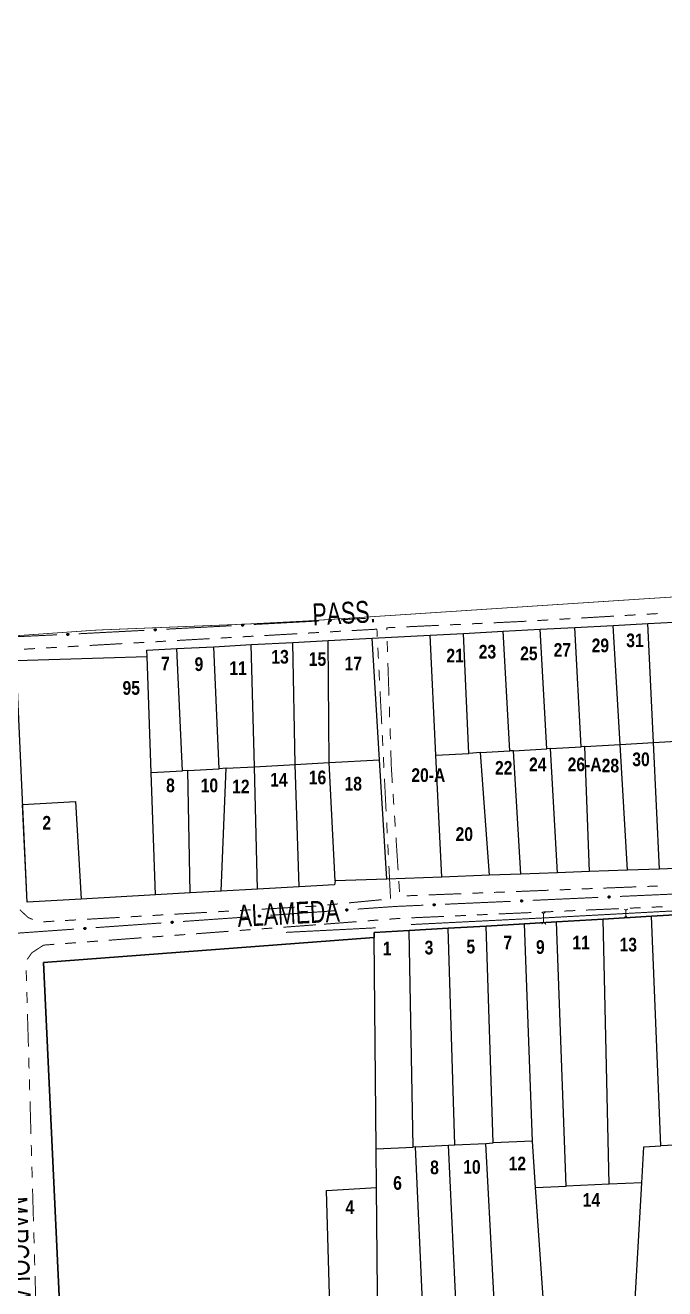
# Model space of a CAD drawing. Extents: x 204834 to 208707, y 4853033 to 4855981.
# Drawn here: x 205386.4 to 205503.3, y 4854934.4 to 4855165.6 of the extents above; entities that cross this region are included whole.
import ezdxf
from ezdxf.enums import TextEntityAlignment as Align

# ---------------------------------------------------------------- set-up
doc = ezdxf.new("R2010")
doc.units = 0
doc.header["$LTSCALE"] = 1.5
doc.header["$MEASUREMENT"] = 0
doc.linetypes.add('PHANTOMX2', pattern=[5, 2.5, -0.5, 0.5, -0.5, 0.5, -0.5])
doc.linetypes.add('TRACO_05', pattern=[11, 7, -1, 0.5, -1, 0.5, -1])
for name, color, linetype in [('CD-MALHA-LOTES', 40, 'CONTINUOUS'), ('HD-VALAS-DRENOS', 170, 'CONTINUOUS'), ('LM-LIM-SETOR-FISCAL', 7, 'CONTINUOUS'), ('RU-QUADRAS', 6, 'CONTINUOUS'), ('SV-EIXO-RUA-N-PAV', 6, 'CONTINUOUS'), ('SV-ESTIVAS', 7, 'CONTINUOUS'), ('SV-RUA-NAO-PAV-S-GUIA-C-GUIA', 7, 'PHANTOMX2'), ('SV-TXT-RUA-N-PAV-S-GUIA-C-GUIA', 7, 'CONTINUOUS'), ('Th_NmrPort', 7, 'CONTINUOUS')]:
    doc.layers.add(name, color=color, linetype=linetype)
doc.styles.add('3188-25-2D_TXTB$0$ARIAL', font='ARIAL.TTF')
doc.styles.add('ARIAL', font='ARIAL.TTF')
doc.styles.get("Standard").update_dxf_attribs({"font": 'swisscbo.ttf'})
doc.linetypes.add('Limite', pattern='A,20,-3,[130,ltypeshp.shx,S=6.35,R=0,X=0,Y=0],-3,20', length=46)

msp = doc.modelspace()

# ---------------------------------------------------------------- linework, layer by layer
at = {"layer": 'CD-MALHA-LOTES', "linetype": 'Continuous', "flags": 128}
for points in [[(205466.5, 4855054.34), (205473.77, 4855054.73)], [(205473.77, 4855054.73), (205480.55, 4855055.09)], [(205474.99, 4855032.83), (205473.77, 4855054.73)], [(205480.55, 4855055.09), (205486.85, 4855055.43)], [(205481.75, 4855033.23), (205480.55, 4855055.09)], [(205486.85, 4855055.43), (205493.88, 4855055.8)], [(205488.05, 4855033.6), (205486.85, 4855055.43)], [(205493.88, 4855055.8), (205500.2, 4855056.14)], [(205495.15, 4855034.02), (205493.88, 4855055.8)], [(205500.2, 4855056.14), (205507.36, 4855056.52)], [(205501.24, 4855034.38), (205500.2, 4855056.14)], [(205420.86, 4855051.91), (205427.74, 4855052.28)], [(205427.74, 4855052.28), (205435.34, 4855052.68)], [(205428.32, 4855029.94), (205427.74, 4855052.28)], [(205435.34, 4855052.68), (205441.78, 4855053.03)], [(205435.76, 4855030.35), (205435.34, 4855052.68)], [(205441.78, 4855053.03), (205449.83, 4855053.45)], [(205441.94, 4855030.69), (205441.78, 4855053.03)], [(205449.83, 4855053.45), (205460.43, 4855054.02)], [(205451.19, 4855031.21), (205449.83, 4855053.45)], [(205460.43, 4855054.02), (205466.5, 4855054.34)], [(205461.49, 4855032.03), (205460.43, 4855054.02)], [(205467.49, 4855032.39), (205466.5, 4855054.34)], [(205384.73, 4855049.4), (205408.71, 4855050.1)], [(205408.67, 4855051.26), (205414.13, 4855051.55)], [(205408.71, 4855050.1), (205408.67, 4855051.26)], [(205409.46, 4855028.9), (205408.71, 4855050.1)], [(205414.13, 4855051.55), (205420.86, 4855051.91)], [(205415.14, 4855029.21), (205414.13, 4855051.55)], [(205421.85, 4855029.58), (205420.86, 4855051.91)], [(205488.72, 4855033.64), (205495.15, 4855034.02)], [(205495.15, 4855034.02), (205501.24, 4855034.38)], [(205496.49, 4855011), (205495.15, 4855034.02)], [(205501.24, 4855034.38), (205508.47, 4855034.81)], [(205502.34, 4855011.21), (205501.24, 4855034.38)], [(205461.49, 4855032.03), (205467.49, 4855032.39)], [(205462.57, 4855009.76), (205461.49, 4855032.03)], [(205469.66, 4855032.52), (205467.49, 4855032.39)], [(205469.66, 4855032.52), (205474.99, 4855032.83)], [(205471.25, 4855010.08), (205469.66, 4855032.52)], [(205475.67, 4855032.87), (205474.99, 4855032.83)], [(205475.67, 4855032.87), (205481.75, 4855033.23)], [(205476.98, 4855010.29), (205475.67, 4855032.87)], [(205482.43, 4855033.27), (205481.75, 4855033.23)], [(205482.43, 4855033.27), (205488.05, 4855033.6)], [(205483.73, 4855010.53), (205482.43, 4855033.27)], [(205488.72, 4855033.64), (205488.05, 4855033.6)], [(205489.58, 4855010.75), (205488.72, 4855033.64)], [(205409.46, 4855028.9), (205415.14, 4855029.21)], [(205416.12, 4855029.26), (205415.14, 4855029.21)], [(205416.12, 4855029.26), (205421.85, 4855029.58)], [(205416.57, 4855006.85), (205416.12, 4855029.26)], [(205423.14, 4855029.65), (205421.85, 4855029.58)], [(205422.25, 4855007.17), (205423.14, 4855029.65)], [(205423.14, 4855029.65), (205428.32, 4855029.94)], [(205428.32, 4855029.94), (205435.76, 4855030.35)], [(205428.9, 4855007.54), (205428.32, 4855029.94)], [(205435.76, 4855030.35), (205441.94, 4855030.69)], [(205436.47, 4855007.97), (205435.76, 4855030.35)], [(205441.94, 4855030.69), (205451.19, 4855031.21)], [(205443.08, 4855009.04), (205441.94, 4855030.69)], [(205452.54, 4855009.39), (205451.19, 4855031.21)], [(205410.25, 4855006.49), (205409.46, 4855028.9)], [(205385.93, 4855023.02), (205395.63, 4855023.59)], [(205386.74, 4855005.17), (205385.93, 4855023.02)], [(205395.63, 4855023.59), (205396.61, 4855005.73)], [(205489.58, 4855010.75), (205483.73, 4855010.53)], [(205496.49, 4855011), (205489.58, 4855010.75)], [(205502.34, 4855011.21), (205496.49, 4855011)], [(205509.67, 4855011.48), (205502.34, 4855011.21)], [(205443.08, 4855009.04), (205442.93, 4855008.33)], [(205452.54, 4855009.39), (205443.08, 4855009.04)], [(205462.57, 4855009.76), (205452.54, 4855009.39)], [(205471.25, 4855010.08), (205462.57, 4855009.76)], [(205476.98, 4855010.29), (205471.25, 4855010.08)], [(205483.73, 4855010.53), (205476.98, 4855010.29)], [(205410.25, 4855006.49), (205396.61, 4855005.73)], [(205416.57, 4855006.85), (205410.25, 4855006.49)], [(205422.25, 4855007.17), (205416.57, 4855006.85)], [(205428.9, 4855007.54), (205422.25, 4855007.17)], [(205436.47, 4855007.97), (205428.9, 4855007.54)], [(205442.93, 4855008.33), (205436.47, 4855007.97)], [(205396.61, 4855005.73), (205386.74, 4855005.17)], [(205483.54, 4855001.56), (205477.7, 4855001.21)], [(205492.03, 4855002.06), (205483.54, 4855001.56)], [(205485.29, 4854953.18), (205483.54, 4855001.56)], [(205500.91, 4855002.58), (205492.03, 4855002.06)], [(205493.18, 4854953.54), (205492.03, 4855002.06)], [(205510.37, 4855003.14), (205500.91, 4855002.58)], [(205502.62, 4854960.54), (205500.91, 4855002.58)], [(205456.62, 4854999.96), (205450.17, 4854999.58)], [(205450.17, 4854999.58), (205450.17, 4854998.72)], [(205463.73, 4855000.39), (205456.62, 4854999.96)], [(205457.34, 4854960.35), (205456.62, 4854999.96)], [(205470.67, 4855000.79), (205463.73, 4855000.39)], [(205464.92, 4854960.74), (205463.73, 4855000.39)], [(205477.7, 4855001.21), (205470.67, 4855000.79)], [(205471.92, 4854961.09), (205470.67, 4855000.79)], [(205479.13, 4854961.45), (205477.7, 4855001.21)], [(205450.17, 4854998.72), (205389.75, 4854994.14)], [(205450.56, 4854960.01), (205450.17, 4854998.72)], [(205389.75, 4854994.14), (205393.05, 4854923.97)], [(205450.56, 4854960.01), (205457.34, 4854960.35)], [(205450.63, 4854952.95), (205450.56, 4854960.01)], [(205457.76, 4854960.37), (205457.34, 4854960.35)], [(205457.76, 4854960.37), (205463.78, 4854960.68)], [(205459.21, 4854927.98), (205457.76, 4854960.37)], [(205463.78, 4854960.68), (205464.92, 4854960.74)], [(205465.28, 4854928.35), (205463.78, 4854960.68)], [(205464.92, 4854960.74), (205470.59, 4854961.02)], [(205470.59, 4854961.02), (205471.92, 4854961.09)], [(205472.33, 4854928.78), (205470.59, 4854961.02)], [(205479.13, 4854961.45), (205471.92, 4854961.09)], [(205479.71, 4854952.93), (205479.13, 4854961.45)], [(205499.11, 4854953.81), (205499.48, 4854960.38)], [(205499.48, 4854960.38), (205502.62, 4854960.54)], [(205511.1, 4854960.99), (205502.62, 4854960.54)], [(205442.19, 4854926.95), (205441.5, 4854952.38), (205450.63, 4854952.95)], [(205450.89, 4854927.48), (205450.63, 4854952.95)], [(205479.71, 4854952.93), (205485.29, 4854953.18)], [(205481.31, 4854929.32), (205479.71, 4854952.93)], [(205493.18, 4854953.54), (205485.29, 4854953.18)], [(205499.11, 4854953.81), (205493.18, 4854953.54)], [(205497.78, 4854930.32), (205499.11, 4854953.81)]]:
    msp.add_lwpolyline(points, dxfattribs=at)
at = {"layer": 'HD-VALAS-DRENOS', "linetype": 'TRACO_05', "const_width": 0.18}
for points in [[(205541.29, 4855005.39), (205519.68, 4855004.24), (205504.21, 4855003.52), (205482.08, 4855002.32), (205456.9, 4855001.06)], [(205450.46, 4855000.46), (205434.06, 4854999.63)]]:
    msp.add_lwpolyline(points, dxfattribs=at)
at = {"layer": 'LM-LIM-SETOR-FISCAL', "linetype": 'Limite', "ltscale": 0.1, "const_width": 0.13, "flags": 128}
msp.add_lwpolyline([(208132.13, 4853213.19), (208114.89, 4853209.76), (208079.6, 4853197.34), (208051.55, 4853180.72), (208025.58, 4853147.48), (208008.96, 4853121.51), (207990.27, 4853095.54), (207977.18, 4853074.27), (207977.18, 4853074.27), (207977.25, 4853074.22), (207977.18, 4853074.27), (207956.1, 4853085.93), (207945.82, 4853090.68), (207936.07, 4853099.64), (207925.79, 4853113.08), (207912.87, 4853122.04), (207901.27, 4853129.42), (207885.99, 4853134.43), (207866.22, 4853130.48), (207857.06, 4853117.3), (207855.74, 4853109.65), (207854.29, 4853104.12), (207849.81, 4853098.58), (207843.48, 4853094.63), (207832.35, 4853091.47), (207826.81, 4853088.04), (207822.46, 4853090.02), (207820.49, 4853094.5), (207817.85, 4853098.72), (207811.26, 4853102.27), (207805.07, 4853103.59), (207799.14, 4853104.38), (207790.7, 4853104.38), (207787.01, 4853100.03), (207786.62, 4853093.31), (207788.2, 4853087.12), (207790.57, 4853079.61), (207790.97, 4853071.24), (207790.84, 4853064.52), (207788.33, 4853057.66), (207782.8, 4853050.28), (207778.71, 4853047.25), (207773.44, 4853045.67), (207762.04, 4853043.3), (207754.13, 4853041.45), (207747.15, 4853035.92), (207736.87, 4853033.41), (207724.88, 4853033.81), (207719.34, 4853036.97), (207718.29, 4853046.46), (207718.15, 4853057.73), (207718.02, 4853064.06), (207716.7, 4853070.78), (207713.41, 4853075.39), (207708.27, 4853076.71), (207703.66, 4853075.26), (207699.7, 4853071.57), (207695.82, 4853066.3), (207691.07, 4853063.26), (207679.08, 4853063.26), (207668.54, 4853066.43), (207663.92, 4853071.17), (207660.23, 4853076.31), (207656.54, 4853081.71), (207653.12, 4853086.99), (207651.8, 4853094.76), (207650.35, 4853101.35), (207645.47, 4853108.07), (207638.75, 4853112.42), (207633.48, 4853114.13), (207625.51, 4853116.05), (207616.55, 4853118.55), (207607.72, 4853121.45), (207599.15, 4853123.03), (207589.26, 4853124.48), (207579.64, 4853122.9), (207567.98, 4853122.5), (207563.63, 4853123.29), (207559.41, 4853125.53), (207549.66, 4853131.07), (207540.31, 4853134.1), (207534.9, 4853135.16), (207526.34, 4853135.42), (207517.37, 4853134.63), (207509.86, 4853132.26), (207501.03, 4853132.12), (207496.16, 4853134.1), (207489.44, 4853138.19), (207485.09, 4853140.95), (207483.24, 4853145.3), (207433.38, 4853135.75), (207434.67, 4853127.72), (207426.82, 4853124.81), (207415.73, 4853122.98), (207396.77, 4853120.95), (207392.49, 4853119.11), (207387.47, 4853118.39), (207381.3, 4853117.24), (207376.56, 4853116.38), (207369.1, 4853115.23), (207357.97, 4853112.75), (207344.5, 4853111.15), (207333.42, 4853111.36), (207328.77, 4853111.37), (207320.7, 4853109.57), (207319.42, 4853105.86), (207317.92, 4853104.36), (207313.42, 4853103), (207306.84, 4853102), (207303.18, 4853099.75), (207300.74, 4853099.94), (207297.24, 4853101.27), (207294.36, 4853102.41), (207290.13, 4853102.41), (207285.91, 4853101.58), (207283.75, 4853100.66), (207281.89, 4853098.7), (207278.14, 4853097.67), (207267.11, 4853095.09), (207250.59, 4853091.4), (207242.24, 4853089.87), (207232.02, 4853089.01), (207225.74, 4853087.76), (207218.42, 4853086.81), (207208.78, 4853084.88), (207201.06, 4853083.36), (207192.55, 4853081.52), (207188.75, 4853080.47), (207183.81, 4853079.34), (207181.54, 4853078.81), (207178.97, 4853078.21), (207175.42, 4853077.24), (207161.51, 4853073.61), (207134.62, 4853067.5), (207121.18, 4853063.43), (207109.77, 4853060.98), (207083.02, 4853055.24), (207071.92, 4853053.66), (207063.04, 4853052.2), (207057.57, 4853051.22), (207048.59, 4853049.32), (207041.5, 4853047.9), (207028.02, 4853045.07), (207018.95, 4853043.22), (207009.04, 4853041.02), (207007.25, 4853052.87), (207006.42, 4853057.28), (207004.98, 4853065.92), (207003.06, 4853076.97), (207001.71, 4853082.51), (207000.15, 4853089.03), (206998.25, 4853095.75), (206995.98, 4853101.99), (206993.74, 4853107.81), (206987.39, 4853105.57), (206977.81, 4853100.47), (206967.6, 4853097.61), (206962.59, 4853093.58), (206958.92, 4853089.46), (206955.6, 4853082.5), (206950.01, 4853078.17), (206943.28, 4853074.5), (206936.66, 4853071.45), (206932.61, 4853069.6), (206929.01, 4853068.36), (206924.61, 4853067.87), (206920.58, 4853068.19), (206915.12, 4853068.72), (206902.95, 4853070.8), (206891.38, 4853067.85), (206880.4, 4853065.73), (206872.64, 4853064.04), (206858.24, 4853060.22), (206847.8, 4853057.54), (206840.17, 4853055.43), (206828.46, 4853052.32), (206822.53, 4853050.63), (206811.52, 4853047.66), (206803.01, 4853045.24), (206783.97, 4853039.27), (206779.35, 4853035.22), (206768.83, 4853039.64), (206726.11, 4853063.48), (206713.2, 4853068.45), (206676.44, 4853090.31), (206672.42, 4853095.9), (206668.43, 4853097.71), (206665.78, 4853098.35), (206614.27, 4853094.76), (206560.2, 4853092.06), (206527.07, 4853088.1), (206526.63, 4853090.28), (206436.89, 4853085.62), (206403.59, 4853083.9), (206378.69, 4853082.54), (206306.59, 4853077.18), (206281.43, 4853073.09), (206250.76, 4853068.13), (206249.32, 4853067.81), (206241.73, 4853106.06), (206174.74, 4853099.25), (206115.25, 4853096.39), (206097.24, 4853093.29), (206088.22, 4853093.5), (206047.56, 4853092.24), (205987.11, 4853086.63), (205973.22, 4853086.23), (205954.27, 4853084.91), (205875.14, 4853081.42), (205864.61, 4853080.53), (205796.33, 4853076.78), (205791.35, 4853076.88), (205760.46, 4853075.4), (205708.12, 4853073.2), (205697.96, 4853072.98), (205694.02, 4853072.84), (205648.48, 4853073.83), (205657.67, 4853139.89), (205663.09, 4853176.52), (205673.5, 4853240.08), (205679.81, 4853273), (205682.39, 4853291.1), (205686.45, 4853319.25), (205690.23, 4853344.16), (205693.06, 4853366.18), (205695.8, 4853385.06), (205698.77, 4853405.47), (205701.84, 4853427.15), (205703.38, 4853440.04), (205705.6, 4853461.25), (205707.13, 4853485.05), (205708.09, 4853504.93), (205707.25, 4853529.87), (205706.63, 4853547.82), (205704.33, 4853573.07), (205701.82, 4853593.22), (205697.65, 4853618.26), (205692.43, 4853645.81), (205685.96, 4853670.23), (205679.7, 4853691.73), (205670, 4853719.35), (205658.78, 4853745.51), (205610.54, 4853829.65), (205562.78, 4853902.04), (205476.94, 4854024.43), (205418.69, 4854109.18), (205356.81, 4854200.14), (205285.27, 4854304.56), (205232.63, 4854379.82), (205148.32, 4854500.33), (205059.6, 4854625.34), (204995.99, 4854716.47), (204934.98, 4854801.22), (204887.55, 4854871.19), (204871.08, 4854893.76), (204835.64, 4854946.28), (204834.25, 4854948.2), (204845.64, 4854959.83), (204876.75, 4854964.71), (204914.35, 4854970.84), (204996.87, 4854983.31), (205090.66, 4854997.71), (205105.98, 4854999.94), (205187.94, 4855012.05), (205245.94, 4855021.11), (205272.68, 4855025.85), (205289.82, 4855028.52), (205353.63, 4855038.1), (205379.87, 4855044.32), (205380.17, 4855053.59), (205399.55, 4855054.95), (205426.54, 4855056.03), (205437.99, 4855056.62), (205499.63, 4855060.67), (205539.31, 4855063.19), (205567.09, 4855064.98), (205582.41, 4855066.09), (205635.91, 4855070), (205692.95, 4855073.42), (205739.37, 4855076.32), (205755.85, 4855076.88), (205779.09, 4855078.91), (205796.39, 4855080.33), (205832.27, 4855082.2), (205855.36, 4855083.58), (205884.96, 4855084.97), (205904.85, 4855085.43), (205945.85, 4855088.06), (205975.45, 4855089.94), (205990.04, 4855090.61), (206010.45, 4855091.62), (206021.42, 4855091.93), (206022.38, 4855094.63), (206023.19, 4855099.07), (206023.73, 4855105.32), (206023.73, 4855114.57), (206023.61, 4855122.77), (206023.73, 4855128.91), (206023.31, 4855148.74), (206059.09, 4855155.08), (206090.43, 4855139.24), (206138.56, 4855111.07), (206178.75, 4855088.19), (206206.79, 4855072.52), (206222.46, 4855062.86), (206230.38, 4855057.64), (206237.19, 4855052.51), (206245.02, 4855046.96), (206277.61, 4855028.92), (206315.11, 4855009.06), (206322.43, 4855004.94), (206334.61, 4854998.15), (206344.05, 4854991.94), (206370.01, 4854978.16), (206377.13, 4854974.52), (206383.62, 4854970.88), (206391.86, 4854965.97), (206400.96, 4854960.99), (206409.67, 4854956.24), (206418.06, 4854951.81), (206428.03, 4854946.58), (206436.74, 4854941.99), (206446.39, 4854936.45), (206454.94, 4854931.86), (206463.33, 4854927.27), (206473.94, 4854921.41), (206483.44, 4854916.66), (206493.49, 4854911.28), (206502.2, 4854906.53), (206509.16, 4854902.73), (206517.55, 4854899.17), (206528.48, 4854896), (206549.69, 4854889.67), (206564.41, 4854883.97), (206567.2, 4854879.08), (206570.83, 4854883.26), (206576.05, 4854891.17), (206582.86, 4854902.57), (206588.24, 4854910.17), (206594.1, 4854919.67), (206601.38, 4854929.09), (206611.99, 4854937.95), (206625.76, 4854949.98), (206640.32, 4854965.18), (206646.34, 4854973.73), (206650.93, 4854980.7), (206656.31, 4854989.4), (206659.8, 4854993.84), (206666.37, 4855000.56), (206674.91, 4855008.32), (206682.51, 4855016.24), (206687.1, 4855021.3), (206689.8, 4855026.21), (206695.97, 4855035.87), (206702.46, 4855046.95), (206709.74, 4855060.01), (206715.44, 4855068.88), (206721.77, 4855075.21), (206727.79, 4855082.65), (206732.22, 4855088.66), (206736.5, 4855097.05), (206739.58, 4855106.79), (206740.85, 4855116.29), (206741.17, 4855125.63), (206741.64, 4855134.02), (206741.17, 4855142.09), (206742.12, 4855150.72), (206742.75, 4855160.06), (206742.43, 4855173.36), (206743.07, 4855183.81), (206745.76, 4855192.36), (206748.45, 4855197.74), (206758.11, 4855205.5), (206768.24, 4855208.82), (206775.2, 4855210.56), (206778.84, 4855212.3), (206783.44, 4855216.26), (206786.6, 4855221.64), (206789.29, 4855225.29), (206792.14, 4855229.4), (206795.63, 4855232.73), (206801.01, 4855234.47), (206808.45, 4855236.21), (206816.52, 4855237.63), (206822.22, 4855240.17), (206827.6, 4855242.54), (206831.4, 4855244.28), (206836.63, 4855244.44), (206839.95, 4855243.97), (206842.19, 4855243.65), (206845.62, 4855240.46), (206849.62, 4855235.99), (206854.58, 4855232.12), (206859.64, 4855229.78), (206864.76, 4855227.39), (206870.2, 4855225.04), (206874.73, 4855222.3), (206878.92, 4855219.29), (206882.98, 4855215.83), (206887.98, 4855212.7), (206893.95, 4855209.85), (206900.29, 4855207.85), (206907.15, 4855206.19), (206913.73, 4855205.04), (206920.81, 4855203.6), (206927.56, 4855201.94), (206933.6, 4855200.48), (206939.89, 4855199.17), (206945.67, 4855197.5), (206951.88, 4855196.77), (206955.65, 4855197.17), (206957.31, 4855197.34), (206961.86, 4855199.66), (206966.53, 4855198.43), (206972.05, 4855197.76), (206977.41, 4855196.39), (206983.23, 4855195.87), (206988.52, 4855195.58), (206994.38, 4855194.99), (206999.44, 4855194.4), (207005.61, 4855193.62), (207012.36, 4855193.6), (207017.57, 4855195.37), (207023.03, 4855199.41), (207027.73, 4855202.05), (207032.27, 4855204.91), (207036.83, 4855207.98), (207041.71, 4855210.66), (207047.65, 4855212.46), (207053.63, 4855214.05), (207060.03, 4855216.42), (207065.62, 4855219.18), (207071.3, 4855222.28), (207076, 4855226.44), (207079.82, 4855231.03), (207081.1, 4855236.76), (207082.6, 4855241.31), (207088.02, 4855243.94), (207090.58, 4855249.59), (207089.81, 4855256.18), (207088.3, 4855261.39), (207091.68, 4855264.78), (207096.44, 4855266.15), (207101.11, 4855269.63), (207105.02, 4855274.18), (207109.74, 4855275.56), (207115.56, 4855275.11), (207120.83, 4855274.22), (207125.84, 4855273.37), (207131.74, 4855271.63), (207137.13, 4855270.1), (207140.28, 4855270.08), (207149.52, 4855272.92), (207159.75, 4855279.15), (207168.21, 4855287.16), (207178.44, 4855293.84), (207190.46, 4855299.18), (207198.91, 4855306.29), (207210.48, 4855312.52), (207226.05, 4855320.31), (207238.96, 4855331.88), (207248.75, 4855350.57), (207250.97, 4855379.94), (207256.76, 4855404.86), (207263.43, 4855423.99), (207271.89, 4855446.69), (207282.57, 4855472.94), (207294.81, 4855494.97), (207326.84, 4855524.34), (207365.56, 4855558.16), (207387.07, 4855586.87), (207407.16, 4855615.16), (207422.96, 4855638.92), (207434.53, 4855666.07), (207438.09, 4855689.65), (207436.31, 4855734.15), (207437.65, 4855776.65), (207435.87, 4855804.68), (207437.2, 4855838.5), (207442.99, 4855862.09), (207450.11, 4855888.79), (207460.34, 4855908.81), (207484.89, 4855935.84), (207514.89, 4855951.47), (207555.87, 4855955.7), (207618.39, 4855944.29), (207657.68, 4855935.84), (207679.23, 4855930.77), (207701.08, 4855927.5), (207727.34, 4855933.29), (207757.59, 4855943.08), (207797.2, 4855948.42), (207840.36, 4855943.52), (207880.86, 4855931.06), (207908.47, 4855922.08), (207928.08, 4855916.75), (207978.98, 4855907.33), (207988.92, 4855905.77), (208022.36, 4855902.14), (208058.85, 4855901.25), (208090, 4855903.03), (208114.96, 4855908.68), (208130.68, 4855913.81), (208161.85, 4855928.41), (208188.89, 4855948.62), (208218.29, 4855981.06), (208246.45, 4855971.34), (208278.32, 4855947.49), (208315.9, 4855902.87), (208367.57, 4855812.45), (208407.49, 4855740.82), (208443.9, 4855682.11), (208501.44, 4855564.09), (208520.23, 4855513.59), (208554.28, 4855420.83), (208582.46, 4855346.85), (208608.3, 4855254.08), (208634.13, 4855164.83), (208662.31, 4855069.71), (208689.32, 4854981.64), (208696.37, 4854928.8), (208702.51, 4854871.1), (208702.64, 4854844.17), (208698.6, 4854815.34), (208685.17, 4854772.09), (208669.12, 4854736.78), (208666.53, 4854731.08), (208618.81, 4854675.16), (208569.26, 4854639.06), (208558.41, 4854631.16), (208530.44, 4854622.7), (208494.29, 4854611.78), (208442.09, 4854593.13), (208386.91, 4854561.82), (208367.53, 4854543.92), (208320.55, 4854507.76), (208301.91, 4854481.66), (208287, 4854448.85), (208272.08, 4854390.69), (208264.63, 4854342.97), (208264.41, 4854341.07), (208259.41, 4854296.74), (208259.41, 4854241.19), (208259.41, 4854191.98), (208256.43, 4854122.63), (208248.97, 4854065.96), (208232.56, 4854015.63), (208216.16, 4853966.42), (208198.26, 4853911.24), (208184.84, 4853872.46), (208177.39, 4853828.47), (208173.66, 4853792.31), (208166.95, 4853749.8), (208162.4, 4853719.3), (208164.42, 4853685.56), (208172.06, 4853630.34), (208197.55, 4853545.38), (208223.89, 4853510.55), (208245.13, 4853460.42), (208259.57, 4853406.68), (208260.42, 4853403.5), (208260.52, 4853398.64), (208261.27, 4853362.72), (208252.77, 4853293.05), (208222.19, 4853252.27), (208166.97, 4853226.79)], close=True, dxfattribs=at)
at = {"layer": 'RU-QUADRAS', "linetype": 'Continuous'}
for points in [[(205384.73, 4855049.4), (205408.71, 4855050.1), (205408.67, 4855051.26), (205414.13, 4855051.55), (205420.86, 4855051.91), (205427.74, 4855052.28), (205435.34, 4855052.68), (205441.78, 4855053.03), (205449.83, 4855053.45), (205460.43, 4855054.02), (205466.5, 4855054.34), (205473.77, 4855054.73), (205480.55, 4855055.09), (205486.85, 4855055.43), (205493.88, 4855055.8), (205500.2, 4855056.14), (205507.36, 4855056.52)], [(205509.66, 4855011.48), (205502.34, 4855011.21), (205496.49, 4855011), (205489.58, 4855010.75), (205483.73, 4855010.53), (205476.98, 4855010.29), (205471.25, 4855010.08), (205462.57, 4855009.76), (205452.54, 4855009.39), (205443.08, 4855009.04), (205442.93, 4855008.33), (205436.47, 4855007.97), (205428.9, 4855007.54), (205422.25, 4855007.17), (205416.57, 4855006.85), (205410.25, 4855006.49), (205396.61, 4855005.73), (205386.74, 4855005.17), (205384.73, 4855049.4)], [(205393.05, 4854923.97), (205389.75, 4854994.14), (205389.75, 4854994.14), (205450.17, 4854998.72), (205450.17, 4854999.58), (205456.62, 4854999.96), (205463.73, 4855000.39), (205470.67, 4855000.79), (205477.7, 4855001.21), (205483.54, 4855001.56), (205492.03, 4855002.06), (205500.91, 4855002.58), (205510.37, 4855003.14)]]:
    msp.add_lwpolyline(points, dxfattribs=at)
at = {"layer": 'SV-EIXO-RUA-N-PAV'}
for points in [[(205441.99, 4855056.83), (205442.02, 4855056.87), (205442.05, 4855056.9), (205442.09, 4855056.91), (205442.12, 4855056.91), (205442.16, 4855056.91), (205442.19, 4855056.9), (205442.23, 4855056.88), (205442.27, 4855056.85), (205442.29, 4855056.81), (205442.31, 4855056.78), (205442.31, 4855056.74), (205442.31, 4855056.71), (205442.3, 4855056.67), (205442.28, 4855056.64), (205442.25, 4855056.6), (205442.21, 4855056.57), (205442.18, 4855056.56), (205442.14, 4855056.56), (205442.11, 4855056.56), (205442.07, 4855056.57), (205442.03, 4855056.59), (205442, 4855056.62), (205441.97, 4855056.66), (205441.96, 4855056.69), (205441.96, 4855056.72), (205441.96, 4855056.76), (205441.97, 4855056.8), (205441.99, 4855056.83)], [(205410.03, 4855055.11), (205410.07, 4855055.15), (205410.1, 4855055.17), (205410.14, 4855055.18), (205410.17, 4855055.19), (205410.21, 4855055.18), (205410.24, 4855055.18), (205410.28, 4855055.16), (205410.32, 4855055.13), (205410.34, 4855055.09), (205410.35, 4855055.05), (205410.36, 4855055.02), (205410.36, 4855054.98), (205410.35, 4855054.95), (205410.33, 4855054.91), (205410.29, 4855054.87), (205410.26, 4855054.85), (205410.22, 4855054.84), (205410.19, 4855054.83), (205410.15, 4855054.83), (205410.12, 4855054.84), (205410.08, 4855054.86), (205410.04, 4855054.9), (205410.02, 4855054.93), (205410.01, 4855054.97), (205410, 4855055), (205410.01, 4855055.04), (205410.01, 4855055.07), (205410.03, 4855055.11)], [(205426.01, 4855055.96), (205426.04, 4855056), (205426.08, 4855056.02), (205426.11, 4855056.03), (205426.15, 4855056.04), (205426.18, 4855056.04), (205426.22, 4855056.03), (205426.26, 4855056.01), (205426.29, 4855055.98), (205426.32, 4855055.94), (205426.33, 4855055.9), (205426.34, 4855055.87), (205426.33, 4855055.84), (205426.32, 4855055.8), (205426.3, 4855055.76), (205426.27, 4855055.72), (205426.24, 4855055.7), (205426.2, 4855055.69), (205426.17, 4855055.68), (205426.13, 4855055.69), (205426.1, 4855055.69), (205426.06, 4855055.71), (205426.02, 4855055.75), (205426, 4855055.78), (205425.99, 4855055.82), (205425.98, 4855055.85), (205425.98, 4855055.89), (205425.99, 4855055.92), (205426.01, 4855055.96)], [(205394.06, 4855054.27), (205394.09, 4855054.31), (205394.12, 4855054.34), (205394.16, 4855054.35), (205394.19, 4855054.35), (205394.23, 4855054.35), (205394.26, 4855054.34), (205394.3, 4855054.32), (205394.34, 4855054.29), (205394.36, 4855054.25), (205394.37, 4855054.22), (205394.38, 4855054.18), (205394.38, 4855054.15), (205394.37, 4855054.11), (205394.35, 4855054.07), (205394.31, 4855054.04), (205394.28, 4855054.01), (205394.25, 4855054), (205394.21, 4855054), (205394.17, 4855054), (205394.14, 4855054.01), (205394.1, 4855054.03), (205394.07, 4855054.06), (205394.04, 4855054.1), (205394.03, 4855054.13), (205394.03, 4855054.17), (205394.03, 4855054.2), (205394.03, 4855054.24), (205394.06, 4855054.27)], [(205492.99, 4855006.22), (205493.02, 4855006.26), (205493.05, 4855006.28), (205493.09, 4855006.3), (205493.12, 4855006.3), (205493.16, 4855006.3), (205493.19, 4855006.29), (205493.23, 4855006.27), (205493.27, 4855006.24), (205493.29, 4855006.2), (205493.3, 4855006.16), (205493.31, 4855006.13), (205493.31, 4855006.09), (205493.3, 4855006.06), (205493.28, 4855006.02), (205493.24, 4855005.98), (205493.21, 4855005.96), (205493.17, 4855005.95), (205493.14, 4855005.95), (205493.1, 4855005.95), (205493.07, 4855005.96), (205493.03, 4855005.98), (205493, 4855006.01), (205492.97, 4855006.04), (205492.96, 4855006.08), (205492.96, 4855006.11), (205492.96, 4855006.15), (205492.96, 4855006.18), (205492.99, 4855006.22)], [(205445.04, 4855003.84), (205445.08, 4855003.88), (205445.11, 4855003.91), (205445.15, 4855003.92), (205445.18, 4855003.92), (205445.22, 4855003.92), (205445.25, 4855003.92), (205445.29, 4855003.9), (205445.33, 4855003.87), (205445.35, 4855003.83), (205445.36, 4855003.8), (205445.37, 4855003.76), (205445.37, 4855003.73), (205445.36, 4855003.69), (205445.34, 4855003.65), (205445.31, 4855003.61), (205445.27, 4855003.59), (205445.24, 4855003.58), (205445.2, 4855003.57), (205445.17, 4855003.57), (205445.13, 4855003.58), (205445.1, 4855003.6), (205445.06, 4855003.63), (205445.03, 4855003.67), (205445.02, 4855003.7), (205445.02, 4855003.74), (205445.02, 4855003.77), (205445.02, 4855003.81), (205445.04, 4855003.84)], [(205461.02, 4855004.79), (205461.05, 4855004.83), (205461.09, 4855004.85), (205461.12, 4855004.87), (205461.16, 4855004.87), (205461.19, 4855004.87), (205461.23, 4855004.86), (205461.26, 4855004.84), (205461.3, 4855004.81), (205461.32, 4855004.77), (205461.34, 4855004.74), (205461.34, 4855004.7), (205461.34, 4855004.67), (205461.33, 4855004.63), (205461.31, 4855004.59), (205461.28, 4855004.56), (205461.24, 4855004.53), (205461.21, 4855004.52), (205461.17, 4855004.52), (205461.13, 4855004.52), (205461.1, 4855004.53), (205461.06, 4855004.55), (205461.03, 4855004.58), (205461, 4855004.61), (205460.99, 4855004.65), (205460.99, 4855004.68), (205460.99, 4855004.72), (205461, 4855004.76), (205461.02, 4855004.79)], [(205477, 4855005.51), (205477.03, 4855005.54), (205477.07, 4855005.57), (205477.11, 4855005.58), (205477.14, 4855005.58), (205477.17, 4855005.58), (205477.21, 4855005.57), (205477.25, 4855005.55), (205477.28, 4855005.52), (205477.31, 4855005.48), (205477.32, 4855005.45), (205477.33, 4855005.41), (205477.32, 4855005.38), (205477.31, 4855005.34), (205477.29, 4855005.31), (205477.26, 4855005.27), (205477.22, 4855005.25), (205477.19, 4855005.24), (205477.15, 4855005.23), (205477.12, 4855005.23), (205477.08, 4855005.24), (205477.05, 4855005.26), (205477.01, 4855005.29), (205476.99, 4855005.33), (205476.98, 4855005.36), (205476.97, 4855005.4), (205476.97, 4855005.43), (205476.98, 4855005.47), (205477, 4855005.51)], [(205413.12, 4855001.59), (205413.16, 4855001.62), (205413.19, 4855001.65), (205413.23, 4855001.66), (205413.26, 4855001.67), (205413.29, 4855001.67), (205413.33, 4855001.66), (205413.37, 4855001.64), (205413.41, 4855001.61), (205413.43, 4855001.57), (205413.44, 4855001.54), (205413.45, 4855001.5), (205413.45, 4855001.47), (205413.44, 4855001.43), (205413.42, 4855001.39), (205413.39, 4855001.36), (205413.35, 4855001.33), (205413.32, 4855001.32), (205413.28, 4855001.31), (205413.25, 4855001.32), (205413.21, 4855001.32), (205413.18, 4855001.34), (205413.14, 4855001.37), (205413.11, 4855001.41), (205413.1, 4855001.44), (205413.1, 4855001.48), (205413.1, 4855001.51), (205413.1, 4855001.55), (205413.12, 4855001.59)], [(205429.08, 4855002.72), (205429.12, 4855002.75), (205429.15, 4855002.78), (205429.19, 4855002.79), (205429.22, 4855002.8), (205429.25, 4855002.79), (205429.29, 4855002.79), (205429.33, 4855002.77), (205429.37, 4855002.74), (205429.39, 4855002.7), (205429.4, 4855002.67), (205429.41, 4855002.63), (205429.41, 4855002.6), (205429.4, 4855002.56), (205429.38, 4855002.52), (205429.35, 4855002.49), (205429.31, 4855002.46), (205429.28, 4855002.45), (205429.24, 4855002.44), (205429.21, 4855002.44), (205429.17, 4855002.45), (205429.14, 4855002.47), (205429.1, 4855002.5), (205429.07, 4855002.54), (205429.06, 4855002.57), (205429.06, 4855002.61), (205429.06, 4855002.64), (205429.06, 4855002.68), (205429.08, 4855002.72)], [(205397.16, 4855000.46), (205397.2, 4855000.49), (205397.23, 4855000.52), (205397.27, 4855000.53), (205397.3, 4855000.54), (205397.33, 4855000.54), (205397.37, 4855000.53), (205397.41, 4855000.51), (205397.45, 4855000.48), (205397.47, 4855000.44), (205397.48, 4855000.41), (205397.49, 4855000.37), (205397.49, 4855000.34), (205397.48, 4855000.3), (205397.46, 4855000.26), (205397.43, 4855000.23), (205397.39, 4855000.2), (205397.36, 4855000.19), (205397.32, 4855000.19), (205397.29, 4855000.19), (205397.25, 4855000.19), (205397.22, 4855000.21), (205397.18, 4855000.25), (205397.15, 4855000.28), (205397.14, 4855000.31), (205397.14, 4855000.35), (205397.14, 4855000.38), (205397.14, 4855000.42), (205397.16, 4855000.46)]]:
    msp.add_lwpolyline(points, close=True, dxfattribs=at)
for points in [[(205442.02, 4855056.87), (205442.19, 4855056.9)], [(205442.04, 4855056.88), (205442.17, 4855056.9)], [(205442.05, 4855056.9), (205442.16, 4855056.91)], [(205410, 4855055), (205410.35, 4855055.05)], [(205410.01, 4855055.07), (205410.32, 4855055.13)], [(205410.01, 4855055.05), (205410.32, 4855055.11)], [(205410.01, 4855055.04), (205410.34, 4855055.09)], [(205410.01, 4855055.02), (205410.34, 4855055.07)], [(205410.01, 4855054.98), (205410.35, 4855055.03)], [(205410.01, 4855054.97), (205410.36, 4855055.02)], [(205410.02, 4855055.09), (205410.29, 4855055.14)], [(205410.02, 4855054.95), (205410.35, 4855055)], [(205410.02, 4855054.93), (205410.36, 4855054.98)], [(205410.03, 4855055.11), (205410.28, 4855055.16)], [(205410.03, 4855054.91), (205410.35, 4855054.96)], [(205410.04, 4855054.9), (205410.35, 4855054.95)], [(205410.05, 4855055.13), (205410.25, 4855055.17)], [(205410.07, 4855055.15), (205410.24, 4855055.18)], [(205410.07, 4855054.88), (205410.33, 4855054.93)], [(205410.08, 4855054.86), (205410.33, 4855054.91)], [(205410.09, 4855055.16), (205410.21, 4855055.18)], [(205410.1, 4855055.17), (205410.21, 4855055.18)], [(205410.1, 4855054.86), (205410.3, 4855054.89)], [(205410.12, 4855054.84), (205410.29, 4855054.87)], [(205410.14, 4855054.84), (205410.27, 4855054.86)], [(205410.15, 4855054.83), (205410.26, 4855054.85)], [(205425.98, 4855055.89), (205426.32, 4855055.94)], [(205425.98, 4855055.85), (205426.33, 4855055.9)], [(205425.99, 4855055.92), (205426.29, 4855055.98)], [(205425.99, 4855055.9), (205426.3, 4855055.96)], [(205425.99, 4855055.87), (205426.32, 4855055.92)], [(205425.99, 4855055.83), (205426.33, 4855055.88)], [(205425.99, 4855055.82), (205426.34, 4855055.87)], [(205426, 4855055.94), (205426.27, 4855055.99)], [(205426, 4855055.8), (205426.33, 4855055.85)], [(205426, 4855055.78), (205426.33, 4855055.84)], [(205426.01, 4855055.96), (205426.26, 4855056.01)], [(205426.01, 4855055.76), (205426.32, 4855055.82)], [(205426.02, 4855055.75), (205426.32, 4855055.8)], [(205426.03, 4855055.98), (205426.23, 4855056.02)], [(205426.04, 4855056), (205426.22, 4855056.03)], [(205426.04, 4855055.73), (205426.31, 4855055.78)], [(205426.06, 4855056.01), (205426.19, 4855056.03)], [(205426.06, 4855055.71), (205426.3, 4855055.76)], [(205426.08, 4855056.02), (205426.18, 4855056.04)], [(205426.08, 4855055.71), (205426.28, 4855055.74)], [(205426.1, 4855055.69), (205426.27, 4855055.72)], [(205426.12, 4855055.69), (205426.25, 4855055.71)], [(205426.13, 4855055.69), (205426.24, 4855055.7)], [(205441.96, 4855056.76), (205442.29, 4855056.81)], [(205441.96, 4855056.74), (205442.29, 4855056.8)], [(205441.96, 4855056.72), (205442.31, 4855056.78)], [(205441.96, 4855056.71), (205442.31, 4855056.76)], [(205441.96, 4855056.69), (205442.31, 4855056.74)], [(205441.97, 4855056.8), (205442.27, 4855056.85)], [(205441.97, 4855056.78), (205442.28, 4855056.83)], [(205441.97, 4855056.67), (205442.31, 4855056.73)], [(205441.97, 4855056.66), (205442.31, 4855056.71)], [(205441.98, 4855056.81), (205442.25, 4855056.86)], [(205441.99, 4855056.83), (205442.23, 4855056.88)], [(205441.99, 4855056.64), (205442.3, 4855056.69)], [(205442, 4855056.62), (205442.3, 4855056.67)], [(205442.01, 4855056.85), (205442.21, 4855056.89)], [(205442.02, 4855056.61), (205442.29, 4855056.65)], [(205442.03, 4855056.59), (205442.28, 4855056.64)], [(205442.06, 4855056.58), (205442.26, 4855056.62)], [(205442.07, 4855056.57), (205442.25, 4855056.6)], [(205442.09, 4855056.57), (205442.22, 4855056.59)], [(205442.11, 4855056.56), (205442.21, 4855056.57)], [(205394.03, 4855054.24), (205394.34, 4855054.29)], [(205394.03, 4855054.2), (205394.36, 4855054.25)], [(205394.03, 4855054.19), (205394.36, 4855054.24)], [(205394.03, 4855054.17), (205394.37, 4855054.22)], [(205394.03, 4855054.15), (205394.38, 4855054.2)], [(205394.03, 4855054.13), (205394.38, 4855054.18)], [(205394.04, 4855054.22), (205394.34, 4855054.27)], [(205394.04, 4855054.11), (205394.38, 4855054.16)], [(205394.04, 4855054.1), (205394.38, 4855054.15)], [(205394.05, 4855054.25), (205394.32, 4855054.3)], [(205394.06, 4855054.27), (205394.3, 4855054.32)], [(205394.06, 4855054.08), (205394.37, 4855054.13)], [(205394.07, 4855054.29), (205394.28, 4855054.33)], [(205394.07, 4855054.06), (205394.37, 4855054.11)], [(205394.09, 4855054.31), (205394.26, 4855054.34)], [(205394.09, 4855054.05), (205394.35, 4855054.09)], [(205394.1, 4855054.03), (205394.35, 4855054.07)], [(205394.11, 4855054.33), (205394.24, 4855054.34)], [(205394.12, 4855054.34), (205394.23, 4855054.35)], [(205394.13, 4855054.02), (205394.32, 4855054.06)], [(205394.14, 4855054.01), (205394.31, 4855054.04)], [(205394.16, 4855054.01), (205394.29, 4855054.03)], [(205394.17, 4855054), (205394.28, 4855054.01)], [(205492.96, 4855006.18), (205493.27, 4855006.24)], [(205492.96, 4855006.15), (205493.29, 4855006.2)], [(205492.96, 4855006.13), (205493.29, 4855006.18)], [(205492.96, 4855006.11), (205493.3, 4855006.16)], [(205492.96, 4855006.1), (205493.31, 4855006.14)], [(205492.96, 4855006.08), (205493.31, 4855006.13)], [(205492.97, 4855006.17), (205493.27, 4855006.22)], [(205492.97, 4855006.06), (205493.31, 4855006.11)], [(205492.97, 4855006.04), (205493.31, 4855006.09)], [(205492.98, 4855006.2), (205493.25, 4855006.25)], [(205492.99, 4855006.22), (205493.23, 4855006.27)], [(205492.99, 4855006.03), (205493.3, 4855006.08)], [(205493, 4855006.24), (205493.2, 4855006.28)], [(205493, 4855006.01), (205493.3, 4855006.06)], [(205493.02, 4855006.26), (205493.19, 4855006.29)], [(205493.02, 4855005.99), (205493.28, 4855006.04)], [(205493.04, 4855006.27), (205493.17, 4855006.29)], [(205493.05, 4855006.28), (205493.16, 4855006.3)], [(205445.02, 4855003.81), (205445.33, 4855003.87)], [(205445.02, 4855003.77), (205445.35, 4855003.83)], [(205445.02, 4855003.75), (205445.35, 4855003.81)], [(205445.02, 4855003.74), (205445.36, 4855003.8)], [(205445.02, 4855003.72), (205445.37, 4855003.78)], [(205445.02, 4855003.7), (205445.37, 4855003.76)], [(205445.03, 4855003.79), (205445.33, 4855003.85)], [(205445.03, 4855003.68), (205445.37, 4855003.74)], [(205445.03, 4855003.67), (205445.37, 4855003.73)], [(205445.04, 4855003.84), (205445.29, 4855003.9)], [(205445.04, 4855003.82), (205445.3, 4855003.88)], [(205445.06, 4855003.86), (205445.26, 4855003.91)], [(205445.08, 4855003.88), (205445.25, 4855003.92)], [(205445.1, 4855003.9), (205445.22, 4855003.92)], [(205445.11, 4855003.91), (205445.22, 4855003.92)], [(205460.99, 4855004.72), (205461.32, 4855004.77)], [(205460.99, 4855004.7), (205461.32, 4855004.75)], [(205460.99, 4855004.68), (205461.34, 4855004.74)], [(205460.99, 4855004.67), (205461.34, 4855004.71)], [(205460.99, 4855004.65), (205461.34, 4855004.7)], [(205461, 4855004.76), (205461.3, 4855004.81)], [(205461, 4855004.74), (205461.31, 4855004.79)], [(205461, 4855004.63), (205461.34, 4855004.68)], [(205461, 4855004.61), (205461.34, 4855004.67)], [(205461.01, 4855004.77), (205461.28, 4855004.82)], [(205461.02, 4855004.79), (205461.26, 4855004.84)], [(205461.02, 4855004.6), (205461.33, 4855004.65)], [(205461.03, 4855004.58), (205461.33, 4855004.63)], [(205461.04, 4855004.81), (205461.24, 4855004.85)], [(205461.05, 4855004.83), (205461.23, 4855004.86)], [(205461.05, 4855004.57), (205461.32, 4855004.61)], [(205461.06, 4855004.55), (205461.31, 4855004.59)], [(205461.07, 4855004.84), (205461.2, 4855004.86)], [(205461.09, 4855004.85), (205461.19, 4855004.87)], [(205461.09, 4855004.54), (205461.28, 4855004.57)], [(205461.1, 4855004.53), (205461.28, 4855004.56)], [(205461.12, 4855004.52), (205461.25, 4855004.54)], [(205461.13, 4855004.52), (205461.24, 4855004.53)], [(205476.97, 4855005.43), (205477.31, 4855005.48)], [(205476.97, 4855005.4), (205477.32, 4855005.45)], [(205476.98, 4855005.47), (205477.28, 4855005.52)], [(205476.98, 4855005.45), (205477.29, 4855005.5)], [(205476.98, 4855005.42), (205477.31, 4855005.47)], [(205476.98, 4855005.38), (205477.32, 4855005.43)], [(205476.98, 4855005.36), (205477.33, 4855005.41)], [(205476.98, 4855005.35), (205477.32, 4855005.4)], [(205476.99, 4855005.49), (205477.26, 4855005.54)], [(205476.99, 4855005.33), (205477.32, 4855005.38)], [(205477, 4855005.51), (205477.25, 4855005.55)], [(205477, 4855005.31), (205477.31, 4855005.36)], [(205477.01, 4855005.29), (205477.31, 4855005.34)], [(205477.02, 4855005.53), (205477.22, 4855005.56)], [(205477.03, 4855005.54), (205477.21, 4855005.57)], [(205477.03, 4855005.28), (205477.3, 4855005.32)], [(205477.05, 4855005.56), (205477.18, 4855005.58)], [(205477.05, 4855005.26), (205477.29, 4855005.31)], [(205477.07, 4855005.57), (205477.17, 4855005.58)], [(205477.07, 4855005.25), (205477.27, 4855005.29)], [(205477.08, 4855005.24), (205477.26, 4855005.27)], [(205477.11, 4855005.24), (205477.24, 4855005.26)], [(205477.12, 4855005.23), (205477.22, 4855005.25)], [(205493.03, 4855005.98), (205493.28, 4855006.02)], [(205493.05, 4855005.97), (205493.25, 4855006)], [(205493.07, 4855005.96), (205493.24, 4855005.98)], [(205493.09, 4855005.95), (205493.22, 4855005.97)], [(205493.1, 4855005.95), (205493.21, 4855005.96)], [(205413.1, 4855001.55), (205413.41, 4855001.61)], [(205413.1, 4855001.51), (205413.43, 4855001.57)], [(205413.1, 4855001.5), (205413.43, 4855001.56)], [(205413.1, 4855001.48), (205413.44, 4855001.54)], [(205413.1, 4855001.46), (205413.45, 4855001.52)], [(205413.1, 4855001.44), (205413.45, 4855001.5)], [(205413.11, 4855001.57), (205413.38, 4855001.62)], [(205413.11, 4855001.53), (205413.41, 4855001.59)], [(205413.11, 4855001.42), (205413.45, 4855001.48)], [(205413.11, 4855001.41), (205413.45, 4855001.47)], [(205413.12, 4855001.59), (205413.37, 4855001.64)], [(205413.13, 4855001.39), (205413.44, 4855001.45)], [(205413.14, 4855001.61), (205413.34, 4855001.65)], [(205413.14, 4855001.37), (205413.44, 4855001.43)], [(205413.16, 4855001.62), (205413.33, 4855001.66)], [(205413.16, 4855001.36), (205413.43, 4855001.41)], [(205413.18, 4855001.64), (205413.3, 4855001.66)], [(205413.19, 4855001.65), (205413.29, 4855001.67)], [(205429.06, 4855002.68), (205429.37, 4855002.74)], [(205429.06, 4855002.64), (205429.39, 4855002.7)], [(205429.06, 4855002.63), (205429.39, 4855002.68)], [(205429.06, 4855002.61), (205429.4, 4855002.67)], [(205429.06, 4855002.59), (205429.41, 4855002.65)], [(205429.06, 4855002.57), (205429.41, 4855002.63)], [(205429.07, 4855002.7), (205429.34, 4855002.75)], [(205429.07, 4855002.66), (205429.37, 4855002.72)], [(205429.07, 4855002.55), (205429.41, 4855002.61)], [(205429.07, 4855002.54), (205429.41, 4855002.6)], [(205429.08, 4855002.72), (205429.33, 4855002.77)], [(205429.09, 4855002.52), (205429.4, 4855002.58)], [(205429.1, 4855002.74), (205429.3, 4855002.78)], [(205429.1, 4855002.5), (205429.4, 4855002.56)], [(205429.12, 4855002.75), (205429.29, 4855002.79)], [(205429.12, 4855002.49), (205429.39, 4855002.54)], [(205429.14, 4855002.77), (205429.26, 4855002.79)], [(205429.14, 4855002.47), (205429.38, 4855002.52)], [(205429.15, 4855002.78), (205429.25, 4855002.79)], [(205429.16, 4855002.46), (205429.36, 4855002.5)], [(205429.17, 4855002.45), (205429.35, 4855002.49)], [(205429.19, 4855002.45), (205429.32, 4855002.47)], [(205429.21, 4855002.44), (205429.31, 4855002.46)], [(205445.05, 4855003.65), (205445.36, 4855003.71)], [(205445.06, 4855003.63), (205445.36, 4855003.69)], [(205445.08, 4855003.62), (205445.35, 4855003.67)], [(205445.1, 4855003.6), (205445.34, 4855003.65)], [(205445.12, 4855003.59), (205445.32, 4855003.63)], [(205445.13, 4855003.58), (205445.31, 4855003.61)], [(205445.16, 4855003.58), (205445.28, 4855003.6)], [(205445.17, 4855003.57), (205445.27, 4855003.59)], [(205397.14, 4855000.42), (205397.45, 4855000.48)], [(205397.14, 4855000.4), (205397.45, 4855000.46)], [(205397.14, 4855000.38), (205397.47, 4855000.44)], [(205397.14, 4855000.37), (205397.47, 4855000.43)], [(205397.14, 4855000.35), (205397.48, 4855000.41)], [(205397.14, 4855000.33), (205397.49, 4855000.39)], [(205397.14, 4855000.31), (205397.49, 4855000.37)], [(205397.15, 4855000.44), (205397.42, 4855000.49)], [(205397.15, 4855000.3), (205397.49, 4855000.36)], [(205397.15, 4855000.28), (205397.49, 4855000.34)], [(205397.16, 4855000.46), (205397.41, 4855000.51)], [(205397.17, 4855000.26), (205397.48, 4855000.32)], [(205397.18, 4855000.48), (205397.38, 4855000.52)], [(205397.18, 4855000.25), (205397.48, 4855000.3)], [(205397.2, 4855000.49), (205397.37, 4855000.53)], [(205397.2, 4855000.23), (205397.47, 4855000.28)], [(205397.22, 4855000.51), (205397.34, 4855000.53)], [(205397.22, 4855000.21), (205397.46, 4855000.26)], [(205397.23, 4855000.52), (205397.33, 4855000.54)], [(205397.24, 4855000.21), (205397.44, 4855000.24)], [(205397.25, 4855000.19), (205397.43, 4855000.23)], [(205397.27, 4855000.19), (205397.4, 4855000.21)], [(205397.29, 4855000.19), (205397.39, 4855000.2)], [(205413.18, 4855001.34), (205413.42, 4855001.39)], [(205413.2, 4855001.34), (205413.4, 4855001.37)], [(205413.21, 4855001.32), (205413.39, 4855001.36)], [(205413.23, 4855001.32), (205413.36, 4855001.34)], [(205413.25, 4855001.32), (205413.35, 4855001.33)]]:
    msp.add_lwpolyline(points, dxfattribs=at)
at = {"layer": 'SV-EIXO-RUA-N-PAV', "const_width": 0.18}
for points in [[(205444.13, 4855056.84), (205448.13, 4855057.06)], [(205448.13, 4855057.06), (205448.67, 4855057.09)], [(205396.2, 4855054.27), (205408.19, 4855054.9)], [(205412.18, 4855055.11), (205422.17, 4855055.64)], [(205422.17, 4855055.64), (205422.56, 4855055.66)], [(205422.56, 4855055.66), (205424.16, 4855055.75)], [(205428.16, 4855055.97), (205440.14, 4855056.62)], [(205380.22, 4855053.52), (205392.21, 4855054.08)], [(205479.15, 4855005.49), (205491.14, 4855006.03)], [(205495.13, 4855006.21), (205507.12, 4855006.74)], [(205447.19, 4855003.89), (205453.18, 4855004.31)], [(205453.18, 4855004.31), (205454.03, 4855004.37)], [(205454.03, 4855004.37), (205459.17, 4855004.6)], [(205463.16, 4855004.78), (205475.15, 4855005.31)], [(205399.31, 4855000.5), (205411.28, 4855001.35)], [(205415.27, 4855001.63), (205427.24, 4855002.47)], [(205431.23, 4855002.76), (205443.2, 4855003.6)], [(205383.35, 4854999.37), (205395.32, 4855000.22)]]:
    msp.add_lwpolyline(points, dxfattribs=at)
at = {"layer": 'SV-ESTIVAS', "linetype": 'Continuous', "const_width": 0.18}
for points in [[(205496.22, 4855003.69), (205495.92, 4855003.88)], [(205496.55, 4855003.91), (205496.22, 4855003.69), (205496.22, 4855002.64), (205496.52, 4855002.29)], [(205481.16, 4855003.06), (205480.81, 4855003.31)], [(205481.17, 4855001.55), (205480.81, 4855001.13)], [(205481.58, 4855001.07), (205481.17, 4855001.55), (205481.16, 4855003.06), (205481.5, 4855003.36)], [(205496.22, 4855002.64), (205495.86, 4855002.31)]]:
    msp.add_lwpolyline(points, dxfattribs=at)
at = {"layer": 'SV-RUA-NAO-PAV-S-GUIA-C-GUIA', "const_width": 0.18}
for points in [[(205486.03, 4855057.04), (205484.03, 4855056.92)], [(205494.02, 4855057.5), (205488.03, 4855057.15)], [(205498.01, 4855057.73), (205496.01, 4855057.62)], [(205502, 4855057.96), (205500.01, 4855057.85)], [(205440.12, 4855054.51), (205438.12, 4855054.4)], [(205444.11, 4855054.74), (205442.12, 4855054.62)], [(205450.7, 4855055.11), (205446.11, 4855054.85)], [(205450.72, 4855054.71), (205450.7, 4855055.11)], [(205450.77, 4855053.71), (205450.72, 4855054.71)], [(205453.07, 4855055.4), (205452.49, 4855055.37)], [(205452.49, 4855055.37), (205452.5, 4855054.95)], [(205454.07, 4855055.44), (205453.07, 4855055.4)], [(205462.06, 4855055.82), (205456.07, 4855055.54)], [(205466.06, 4855056), (205464.06, 4855055.91)], [(205470.05, 4855056.19), (205468.05, 4855056.1)], [(205477.51, 4855056.54), (205472.05, 4855056.28)], [(205478.04, 4855056.57), (205477.51, 4855056.54)], [(205482.04, 4855056.8), (205480.04, 4855056.69)], [(205404.18, 4855052.47), (205398.19, 4855052.13)], [(205408.17, 4855052.7), (205406.17, 4855052.58)], [(205412.16, 4855052.92), (205410.17, 4855052.81)], [(205420.15, 4855053.38), (205414.16, 4855053.04)], [(205424.15, 4855053.6), (205422.15, 4855053.49)], [(205428.14, 4855053.83), (205426.14, 4855053.72)], [(205436.13, 4855054.28), (205430.14, 4855053.94)], [(205452.57, 4855052.95), (205452.64, 4855050.95)], [(205388.2, 4855051.56), (205386.21, 4855051.45)], [(205392.2, 4855051.79), (205390.2, 4855051.68)], [(205396.19, 4855052.02), (205394.19, 4855051.9)], [(205450.97, 4855049.71), (205450.87, 4855051.71)], [(205451.17, 4855045.72), (205451.07, 4855047.72)], [(205452.7, 4855048.95), (205452.9, 4855042.96)], [(205451.58, 4855037.73), (205451.27, 4855043.72)], [(205452.97, 4855040.96), (205453.03, 4855038.96)], [(205453.1, 4855036.96), (205453.17, 4855034.96)], [(205451.78, 4855033.73), (205451.68, 4855035.73)], [(205451.98, 4855029.74), (205451.88, 4855031.74)], [(205453.23, 4855032.96), (205453.33, 4855029.97)], [(205453.33, 4855029.97), (205453.34, 4855029.76)], [(205453.34, 4855029.76), (205453.52, 4855026.97)], [(205452.38, 4855021.75), (205452.08, 4855027.74)], [(205453.65, 4855024.98), (205453.78, 4855022.98)], [(205453.92, 4855020.98), (205454.05, 4855018.99)], [(205452.59, 4855017.75), (205452.48, 4855019.75)], [(205452.79, 4855013.76), (205452.69, 4855015.76)], [(205454.18, 4855016.99), (205454.57, 4855011.01)], [(205453.19, 4855005.77), (205452.89, 4855011.76)], [(205454.7, 4855009.01), (205454.83, 4855007.01)], [(205456.13, 4855006.32), (205458.13, 4855006.4)], [(205460.13, 4855006.48), (205466.13, 4855006.71)], [(205468.12, 4855006.79), (205470.12, 4855006.87)], [(205472.12, 4855006.95), (205474.12, 4855007.02)], [(205476.12, 4855007.1), (205482.11, 4855007.34)], [(205484.11, 4855007.41), (205486.11, 4855007.49)], [(205488.11, 4855007.57), (205490.11, 4855007.65)], [(205492.11, 4855007.73), (205498.1, 4855007.96)], [(205500.1, 4855008.04), (205502.1, 4855008.12)], [(205385.43, 4855003.78), (205386.87, 4855002.4)], [(205425.65, 4855003.64), (205427.65, 4855003.76)], [(205429.65, 4855003.87), (205435.64, 4855004.22)], [(205437.63, 4855004.34), (205438.63, 4855004.39)], [(205438.63, 4855004.39), (205439.59, 4855004.45)], [(205439.59, 4855004.45), (205439.63, 4855004.45)], [(205441.62, 4855004.65), (205443.61, 4855004.84)], [(205445.6, 4855005.03), (205451.57, 4855005.61)], [(205494.93, 4855003.97), (205488.94, 4855003.71)], [(205498.93, 4855004.15), (205496.93, 4855004.06)], [(205502.92, 4855004.33), (205500.92, 4855004.24)], [(205386.87, 4855002.4), (205386.9, 4855002.37)], [(205386.9, 4855002.37), (205387.78, 4855001.99)], [(205389.71, 4855001.56), (205391.71, 4855001.68)], [(205393.71, 4855001.8), (205395.7, 4855001.91)], [(205397.7, 4855002.03), (205403.69, 4855002.37)], [(205405.69, 4855002.49), (205407.68, 4855002.6)], [(205409.68, 4855002.72), (205411.68, 4855002.84)], [(205413.67, 4855002.95), (205419.66, 4855003.3)], [(205421.66, 4855003.41), (205423.66, 4855003.53)], [(205446.99, 4855001.59), (205441.01, 4855001.13)], [(205450.98, 4855001.89), (205448.99, 4855001.74)], [(205454.97, 4855002.2), (205452.97, 4855002.05)], [(205462.96, 4855002.55), (205456.97, 4855002.29)], [(205466.96, 4855002.73), (205464.96, 4855002.64)], [(205470.95, 4855002.91), (205468.96, 4855002.82)], [(205478.95, 4855003.26), (205472.95, 4855003)], [(205482.94, 4855003.44), (205480.94, 4855003.35)], [(205486.94, 4855003.62), (205484.94, 4855003.53)], [(205415.65, 4854999.23), (205413.65, 4854999.08)], [(205423.62, 4854999.83), (205417.64, 4854999.38)], [(205427.61, 4855000.13), (205425.62, 4854999.98)], [(205431.6, 4855000.42), (205429.61, 4855000.28)], [(205439.58, 4855001.02), (205433.6, 4855000.57)], [(205389.77, 4854997.3), (205388.05, 4854996.18)], [(205390.72, 4854997.37), (205389.77, 4854997.3)], [(205391.71, 4854997.45), (205390.72, 4854997.37)], [(205395.7, 4854997.74), (205393.71, 4854997.59)], [(205399.69, 4854998.04), (205397.7, 4854997.89)], [(205407.67, 4854998.64), (205401.69, 4854998.19)], [(205411.66, 4854998.93), (205409.66, 4854998.79)], [(205387.63, 4854995.9), (205386.77, 4854994.68)], [(205388.05, 4854996.18), (205387.63, 4854995.9)], [(205386.59, 4854992.71), (205386.65, 4854990.71)], [(205386.71, 4854988.71), (205386.77, 4854986.71)], [(205386.82, 4854984.71), (205387, 4854978.72)], [(205387.05, 4854976.72), (205387.11, 4854974.72)], [(205387.17, 4854972.72), (205387.23, 4854970.72)], [(205387.29, 4854968.72), (205387.46, 4854962.72)], [(205387.52, 4854960.72), (205387.57, 4854958.72)], [(205387.63, 4854956.73), (205387.69, 4854954.73)], [(205387.75, 4854952.73), (205387.92, 4854946.73)], [(205387.98, 4854944.73), (205388.04, 4854942.73)], [(205388.09, 4854940.73), (205388.15, 4854938.73)], [(205388.21, 4854936.73), (205388.38, 4854930.74)]]:
    msp.add_lwpolyline(points, dxfattribs=at)

# ---------------------------------------------------------------- texts
at = {"layer": 'SV-TXT-RUA-N-PAV-S-GUIA-C-GUIA', "width": 0.7}
for s, rotation, style, p in [('PASS.', 3, '3188-25-2D_TXTB$0$ARIAL', (205439.02, 4855055.79)), ('ALAMEDA', 3, 'ARIAL', (205425.3, 4855000.63)), ('MARCOLANDIA', 272, 'ARIAL', (205382.76, 4854951.2))]:
    msp.add_text(s, height=4, rotation=rotation, dxfattribs=dict(at, style=style)).set_placement(p)
at = {"layer": 'Th_NmrPort', "color": 1}
for s, p in [('23', (205469.31, 4855050.99)), ('27', (205483, 4855051.31)), ('29', (205489.95, 4855052.14)), ('31', (205496.27, 4855053.07)), ('7', (205411.25, 4855048.82)), ('9', (205417.37, 4855048.71)), ('13', (205431.4, 4855050.06)), ('15', (205438.25, 4855049.65)), ('17', (205444.78, 4855048.82)), ('21', (205463.4, 4855050.27)), ('25', (205476.88, 4855050.68)), ('11', (205423.73, 4855047.99)), ('95', (205404.2, 4855044.36)), ('24', (205478.51, 4855030.37)), ('26-A', (205485.56, 4855030.37)), ('30', (205497.38, 4855031.3)), ('16', (205438.25, 4855027.98)), ('20-A', (205456.99, 4855028.4)), ('22', (205472.28, 4855029.74)), ('28', (205491.78, 4855030.16)), ('8', (205412.16, 4855026.53)), ('10', (205418.49, 4855026.53)), ('12', (205424.24, 4855026.32)), ('14', (205431.19, 4855027.57)), ('18', (205444.78, 4855026.84)), ('2', (205389.55, 4855019.68)), ('20', (205465.08, 4855017.61)), ('1', (205451.78, 4854996.68)), ('3', (205459.42, 4854996.86)), ('5', (205467.06, 4854997.03)), ('7', (205473.81, 4854997.75)), ('9', (205479.77, 4854996.95)), ('11', (205486.43, 4854997.75)), ('13', (205495.05, 4854997.39)), ('8', (205460.43, 4854956.62)), ('10', (205466.47, 4854956.71)), ('12', (205474.78, 4854957.33)), ('6', (205453.67, 4854953.78)), ('4', (205444.97, 4854949.33)), ('14', (205488.31, 4854950.66))]:
    msp.add_text(s, height=2.5, dxfattribs=at).set_placement(p, align=Align.MIDDLE_LEFT)

doc.saveas('drawing.dxf')
